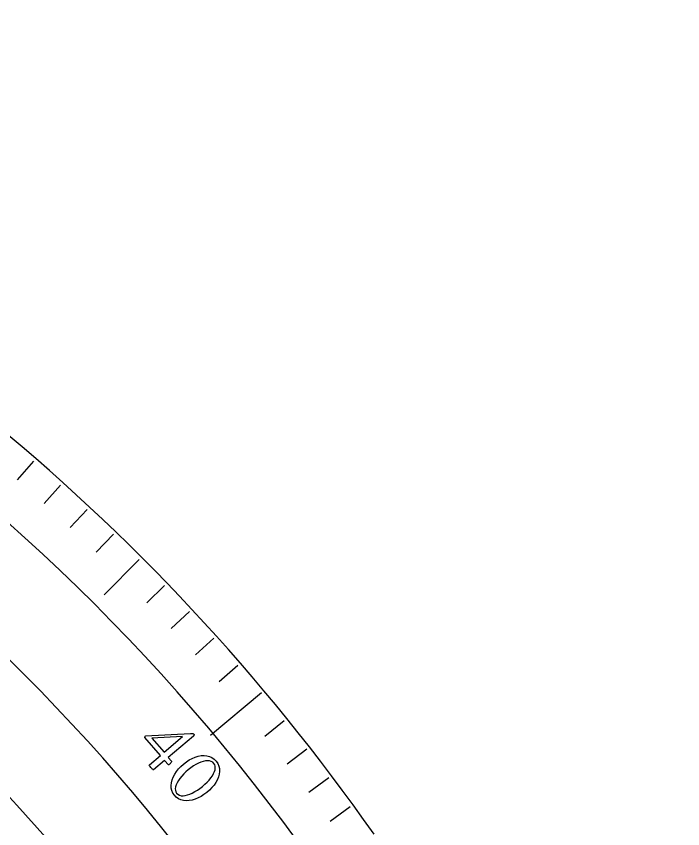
# Model space of a CAD drawing. Header units: millimetres. Extents: x -1 to 120, y -1 to 120.
# Drawn here: x 77.6 to 116.16, y 69.15 to 116.16 of the extents above; entities that cross this region are included whole.
import ezdxf

# ---------------------------------------------------------------- set-up
doc = ezdxf.new("R2010")
doc.units = ezdxf.units.MM
for name, color, linetype in [('CUT_OUTER', 1, 'Continuous'), ('ENGRAVE', 7, 'Continuous'), ('ENGRAVE_FINE', 8, 'Continuous'), ('TEXT', 5, 'Continuous')]:
    doc.layers.add(name, color=color, linetype=linetype)

msp = doc.modelspace()

# ---------------------------------------------------------------- linework, layer by layer
at = {"layer": 'CUT_OUTER'}
msp.add_lwpolyline([(98.2982, 68.8292), (97.6939, 69.6844), (97.082, 70.5342), (96.4628, 71.3787), (95.8363, 72.2178), (95.2024, 73.0514), (94.5613, 73.8794), (93.913, 74.7018), (93.2575, 75.5184), (92.595, 76.3294), (91.9253, 77.1345), (91.2487, 77.9338), (90.5651, 78.7271), (89.8747, 79.5144), (89.1774, 80.2957), (88.4733, 81.0708), (87.7624, 81.8398), (87.0449, 82.6025), (86.3208, 83.359), (85.5901, 84.1091), (84.8528, 84.8528), (84.1091, 85.5901), (83.359, 86.3208), (82.6025, 87.0449), (81.8398, 87.7624), (81.0708, 88.4733), (80.2957, 89.1774), (79.5144, 89.8747), (78.7271, 90.5651), (77.9338, 91.2487), (77.1345, 91.9253)], dxfattribs=at)
at = {"layer": 'ENGRAVE'}
for points in [[(84.717, 84.717), (82.6806, 82.6806)], [(91.7783, 77.0111), (88.8366, 74.5428)]]:
    msp.add_lwpolyline(points, dxfattribs=at)
for radius in [116.16, 110.4, 104.88]:
    msp.add_arc((0, 0), radius, 0, 90, dxfattribs=at)
at = {"layer": 'ENGRAVE_FINE'}
for points in [[(78.6011, 90.4202), (77.6564, 89.3335)], [(80.1672, 89.0347), (79.2037, 87.9646)], [(81.7089, 87.622), (80.7268, 86.5689)], [(83.2256, 86.1827), (82.2253, 85.1468)], [(86.1827, 83.2256), (85.1468, 82.2253)], [(87.622, 81.7089), (86.5689, 80.7268)], [(89.0347, 80.1672), (87.9646, 79.2037)], [(90.4202, 78.6011), (89.3335, 77.6564)], [(93.1083, 75.3976), (91.9892, 74.4914)], [(94.41, 73.7612), (93.2753, 72.8746)], [(95.6829, 72.1023), (94.5329, 71.2356)], [(96.9267, 70.4214), (95.7617, 69.575)]]:
    msp.add_lwpolyline(points, dxfattribs=at)
for radius in [100.1586, 87.9254]:
    msp.add_arc((0, 0), radius, 0, 90, dxfattribs=at)
at = {"layer": 'TEXT'}
for points in [[(87.8688, 74.6274), (87.8795, 74.6119), (87.8856, 74.5961), (87.887, 74.5801), (87.8837, 74.5639), (87.8774, 74.5484), (87.8696, 74.5345), (87.8604, 74.5224), (87.8498, 74.5119), (86.395, 73.278), (86.5809, 73.0582), (86.5859, 73.0466), (86.5848, 73.0306), (86.5776, 73.0103), (86.5643, 72.9858), (86.5462, 72.9592), (86.5246, 72.9329), (86.4995, 72.9069), (86.471, 72.8812), (86.451, 72.8655), (86.4326, 72.8537), (86.4159, 72.8457), (86.4008, 72.8414), (86.1834, 73.0985), (85.5372, 72.5505), (85.5353, 72.5515), (85.5297, 72.5546), (85.5203, 72.5597), (85.5071, 72.5668), (85.4882, 72.5808), (85.4615, 72.6062), (85.427, 72.6432), (85.3847, 72.6917), (85.3378, 72.7506), (85.3086, 72.7963), (85.2971, 72.8289), (85.3033, 72.8483), (85.9363, 73.3889), (85.0458, 74.419), (85.0443, 74.4331), (85.0451, 74.4471), (85.048, 74.4609), (85.053, 74.4746), (85.0594, 74.4874), (85.066, 74.4984), (85.073, 74.5076), (85.0803, 74.515), (87.6796, 74.6587), (87.7007, 74.6584), (87.7251, 74.6577), (87.7529, 74.6564), (87.7839, 74.6546), (87.8136, 74.6514), (87.8377, 74.6457), (87.8561, 74.6378), (87.8688, 74.6274)], [(87.2249, 74.4893), (85.4374, 74.3923), (86.1473, 73.5691)], [(89.158, 73.0588), (89.2537, 72.9208), (89.32, 72.7763), (89.3569, 72.6256), (89.3643, 72.4686), (89.3454, 72.3086), (89.3035, 72.1489), (89.2386, 71.9895), (89.1507, 71.8304), (89.0432, 71.6748), (88.9194, 71.526), (88.7795, 71.384), (88.6234, 71.2488), (88.4577, 71.1255), (88.2887, 71.0195), (88.1167, 70.9308), (87.9415, 70.8593), (87.7672, 70.8071), (87.5977, 70.7764), (87.4331, 70.7671), (87.2734, 70.7793), (87.1225, 70.8155), (86.9846, 70.8783), (86.8596, 70.9676), (86.7474, 71.0835), (86.6584, 71.2131), (86.5971, 71.3512), (86.5634, 71.4979), (86.5573, 71.6533), (86.5759, 71.8133), (86.6165, 71.9738), (86.6792, 72.1348), (86.7638, 72.2964), (86.8677, 72.455), (86.988, 72.6068), (87.1248, 72.752), (87.2782, 72.8904), (87.4416, 73.0167), (87.6086, 73.1256), (87.7793, 73.2172), (87.9537, 73.2911), (88.1278, 73.3451), (88.2977, 73.3764), (88.4633, 73.3852), (88.6247, 73.3713), (88.7774, 73.3328), (88.9173, 73.2678), (89.0442, 73.1765), (89.158, 73.0588)], [(89.036, 72.9263), (88.9638, 72.996), (88.8782, 73.0454), (88.7792, 73.0743), (88.667, 73.0828), (88.5447, 73.0726), (88.4156, 73.0457), (88.2799, 73.0022), (88.1375, 72.9419), (87.9915, 72.8666), (87.8454, 72.778), (87.6989, 72.6761), (87.5522, 72.561), (87.4134, 72.4395), (87.2869, 72.3153), (87.1726, 72.1884), (87.0706, 72.0589), (86.9829, 71.9304), (86.9119, 71.8066), (86.8575, 71.6874), (86.8197, 71.5729), (86.8009, 71.4662), (86.8034, 71.3705), (86.8274, 71.2857), (86.8729, 71.2118), (86.9479, 71.1392), (87.0357, 71.089), (87.1364, 71.0611), (87.25, 71.0556), (87.3735, 71.0696), (87.5039, 71.1007), (87.6413, 71.1487), (87.7855, 71.2138), (87.933, 71.2929), (88.0802, 71.3833), (88.227, 71.4849), (88.3735, 71.5978), (88.515, 71.7186), (88.6429, 71.8409), (88.7571, 71.9648), (88.8578, 72.0901), (88.9432, 72.2144), (89.0118, 72.3348), (89.0635, 72.4513), (89.0983, 72.5641), (89.1142, 72.6698), (89.1091, 72.7654), (89.0831, 72.8509), (89.036, 72.9263)]]:
    msp.add_lwpolyline(points, close=True, dxfattribs=at)

doc.saveas('drawing.dxf')
